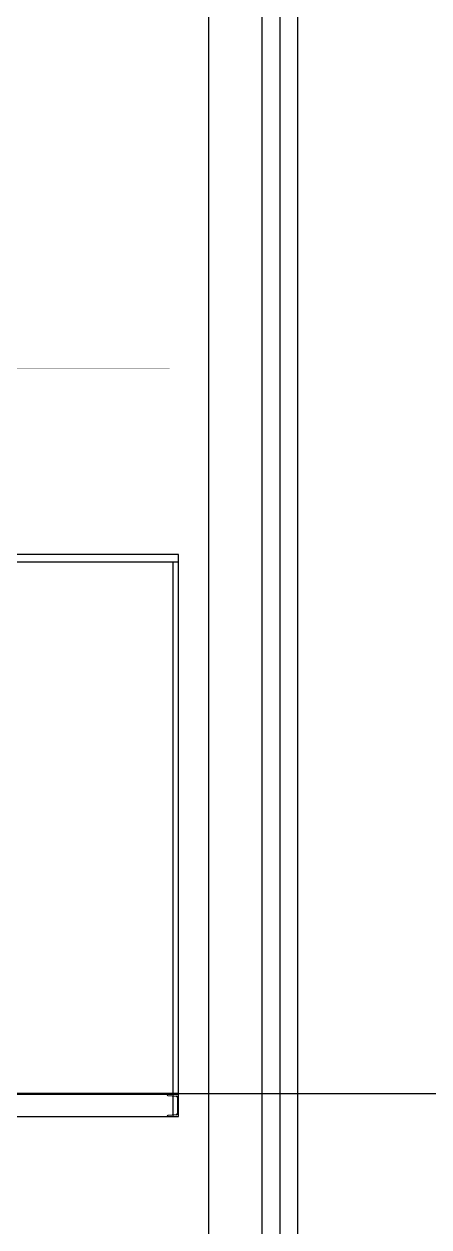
# Model space of a CAD drawing. Header units: millimetres. Extents: x 2370 to 266135, y -585395 to 33485.
# Drawn here: x 219182 to 221464, y 10412 to 17197 of the extents above; entities that cross this region are included whole.
import ezdxf

# ---------------------------------------------------------------- set-up
doc = ezdxf.new("R2010")
doc.units = ezdxf.units.MM
for name, color, linetype in [('A-CEN', 22, 'Continuous'), ('COL', 2, 'Continuous'), ('주단면도-1$0$A-FLOR-GW', 6, 'Continuous'), ('주단면도-1$0$A-ST-CONC', 2, 'Continuous')]:
    doc.layers.add(name, color=color, linetype=linetype)

# ---------------------------------------------------------------- blocks, each defined once
blk = doc.blocks.new('A$C58AE2A59')
for p, q in [((5229, 4839.2, 0), (195.3, 4838.9, 0)), ((5039, 4839.2, 0), (5039, 4839.2, 0)), ((195.3, 4798.9, 0), (5229, 4799.2, 0)), ((5229, 1799.6, 0), (0, 1799.3, 0)), ((5, 1794.8, 0), (5229, 1795.1, 0)), ((5164, 1795.1, 0), (5164, 1793.4, 0)), ((5229, 1795.1, 0), (5164, 1795.1, 0)), ((5167.7, 1789.4, 0), (5215.7, 1785.2, 0)), ((5223, 1777.2, 0), (5223, 1688, 0)), ((5, 1669.8, 0), (5229, 1670.1, 0)), ((5164, 1671.9, 0), (5164, 1670.1, 0)), ((5164, 1670.1, 0), (5229, 1670.1, 0)), ((5215.7, 1680.1, 0), (5167.7, 1675.9, 0))]:
    blk.add_line(p, q)
at = {"linetype": 'Continuous'}
for p, q in [((5199, 4839.2, 0), (5199, 4839.2, 0)), ((5229, 1670.1, 0), (5229, 4839.2, 0)), ((5199, 1670.1, 0), (5199, 4799.2, 0))]:
    blk.add_line(p, q, dxfattribs=at)
at = {"linetype": 'Continuous', "const_width": 0.25, "elevation": 0}
for points in [[(5229, 4839.2), (5229, 5939.2), (281.1, 5938.9), (281.1, 4838.9)], [(5179, 4839.2), (5179, 5889.2), (331.1, 5888.9), (331.1, 4838.9)]]:
    blk.add_lwpolyline(points, dxfattribs=at)
for centre, radius, start, end in [((5168, 1793.4, 0), 4, 179.99947, 264.99745), ((5215, 1777.2, 0), 8, 359.99947, 84.99745), ((5168, 1671.9, 0), 4, 95.00255, 180.00052), ((5215, 1688, 0), 8, 275.00255, 0.00053)]:
    blk.add_arc(centre, radius, start, end)
at = {"layer": 'COL', "color": 7, "ltscale": 8}
blk.add_line((5204, 1799.6, 0), (5159, 1799.6, 0), dxfattribs=at)

msp = doc.modelspace()

# ---------------------------------------------------------------- linework, layer by layer
at = {"layer": 'A-CEN'}
msp.add_line((210452.6, 11164.1), (225510.3, 11164.1), dxfattribs=at)
at = {"layer": '주단면도-1$0$A-FLOR-GW'}
for p, q in [((220623.6, 25714.1), (220623.6, -3535.9)), ((220723.6, 25714.1), (220723.6, -3535.9))]:
    msp.add_line(p, q, dxfattribs=at)
at = {"layer": '주단면도-1$0$A-ST-CONC'}
for p, q in [((220523.6, -5585.9), (220523.6, 25694.1)), ((220223.6, -4585.9), (220223.6, 20964.1))]:
    msp.add_line(p, q, dxfattribs=at)

# ---------------------------------------------------------------- block references
at = {"ltscale": 600}
msp.add_blockref('A$C58AE2A59', (214824, 9364.7), dxfattribs=at)

doc.saveas('drawing.dxf')
